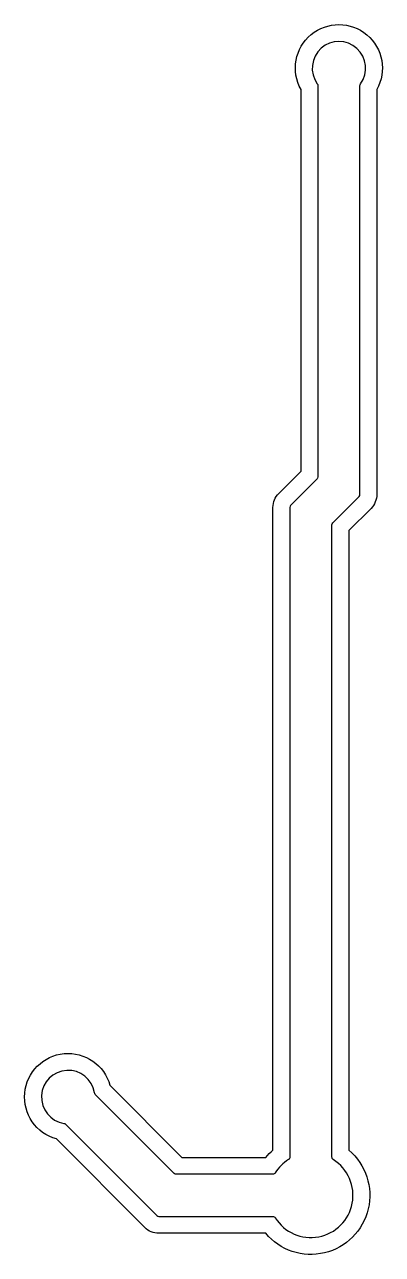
# Model space of a CAD drawing. Header units: millimetres. Extents: x -151 to -23, y 19 to 456.
import ezdxf

# ---------------------------------------------------------------- set-up
doc = ezdxf.new("R2010")
doc.units = ezdxf.units.MM
doc.layers.get('0').update_dxf_attribs({"linetype": 'CONTINUOUS'})

msp = doc.modelspace()

# ---------------------------------------------------------------- linework, layer by layer
for points in [[(-52.01, 433.4, -1.712277), (-25.01, 433.37), (-25.01, 289.36, -0.198912), (-27.06, 284.41), (-35, 276.47), (-35, 56.09, -1.091209), (-64.59, 26.5), (-102.69, 26.5, -0.198912), (-107.64, 28.55), (-139.16, 60.07, -1.712279), (-120.07, 79.16), (-94.41, 53.5), (-64.59, 53.5, -0.043615), (-62, 56.09), (-62, 284.75, -0.198912), (-59.95, 289.7), (-52.01, 297.64)], [(-31.01, 289.36), (-31.01, 434.82, -0.158562), (-30.82, 435.41, 1.960515), (-46.2, 435.43, -0.157764), (-46.01, 434.85), (-46.01, 295.57, -0.198912), (-46.3, 294.86), (-55.71, 285.46, 0.198912), (-56, 284.75), (-56, 53.56, -0.258199), (-56.47, 52.71, 0.113141), (-61.21, 47.97, -0.258199), (-62.06, 47.5), (-96.48, 47.5, -0.198912), (-97.19, 47.79), (-125.34, 75.94, -0.158163), (-125.62, 76.49, 1.960519), (-136.49, 65.62, -0.158163), (-135.94, 65.34), (-103.4, 32.79, 0.198912), (-102.69, 32.5), (-62.06, 32.5, -0.258199), (-61.21, 32.03, 1.255149), (-40.53, 52.71, -0.258199), (-41, 53.56), (-41, 278.54, -0.198912), (-40.71, 279.25), (-31.3, 288.65, 0.198912)]]:
    msp.add_lwpolyline(points, format="xyb", close=True)

doc.saveas('drawing.dxf')
